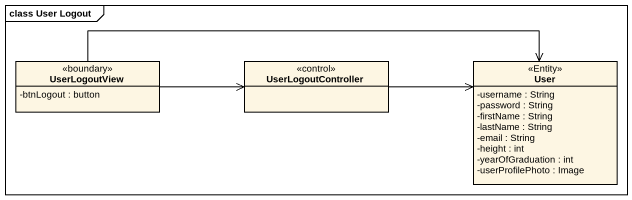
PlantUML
@startuml
mainframe class User Logout
hide circle
hide empty members
skinparam classAttributeIconSize 0
class UserLogoutView <<boundary>> {
  -btnLogout : button
}
class UserLogoutController <<control>>
class User <<Entity>> {
  -username : String
  -password : String
  -firstName : String
  -lastName : String
  -email : String
  -height : int
  -yearOfGraduation : int
  -userProfilePhoto : Image
}
UserLogoutView -right-> UserLogoutController
UserLogoutView -right-> User
UserLogoutController -right-> User
@enduml
